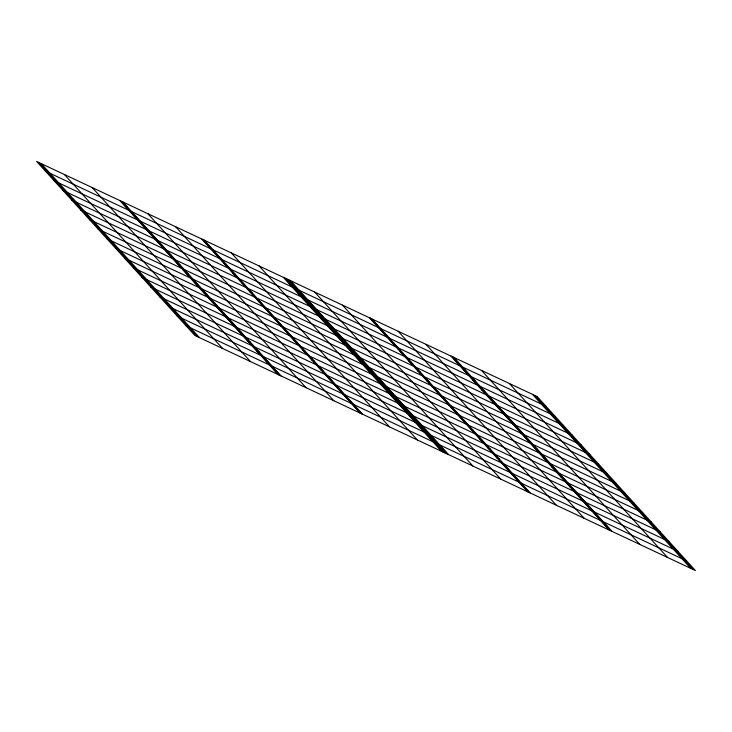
<?xml version="1.0" encoding="UTF-8"?>
<svg xmlns="http://www.w3.org/2000/svg" width="732" height="732" viewBox="0 0 732 732"><rect width="100%" height="100%" fill="white"/><g stroke="black" fill="none" stroke-linecap="round" stroke-linejoin="round"><path stroke-width="1.1" d="M124.806 205.646L127.13 206.735M206.305 243.921L208.62 245.01M373.933 322.656L376.248 323.745M455.423 360.931L457.738 362.02M45.393 171.114L545.953 406.214M133.599 215.318L135.914 216.407M215.098 253.592L217.413 254.681M382.717 332.319L385.041 333.408M464.216 370.593L466.531 371.682M54.186 180.786L554.737 415.886M142.392 224.98L144.707 226.069M223.882 263.255L226.206 264.344M391.51 341.99L393.825 343.079M473.009 380.265L475.324 381.354M62.97 190.448L563.53 425.548M151.185 234.652L153.5 235.741M232.675 272.926L234.99 274.015M400.303 351.653L402.618 352.742M481.793 389.927L484.117 391.016M71.763 200.12L572.323 435.22M159.969 244.314L162.294 245.403M241.468 282.589L243.783 283.677M409.097 361.324L411.411 362.404M490.586 399.599L492.911 400.688M80.557 209.782L581.117 444.882M168.763 253.986L171.078 255.075M250.262 292.26L252.577 293.349M417.88 370.987L420.205 372.076M499.38 409.261L501.695 410.35M89.35 219.454L589.91 454.545M177.556 263.648L179.871 264.737M259.055 301.923L261.37 303.011M426.674 380.649L428.998 381.738M508.173 418.933L510.488 420.022M98.143 229.116L598.694 464.216M186.349 273.32L188.664 274.399M267.839 311.594L270.163 312.683M435.467 390.321L437.782 391.41M516.966 428.595L519.281 429.684M106.927 238.788L607.487 473.878M195.142 282.982L197.457 284.071M276.632 321.257L278.947 322.345M444.26 399.983L446.575 401.072M525.75 438.267L528.074 439.356M115.72 248.45L616.28 483.55M203.926 292.644L206.25 293.733M285.425 330.928L287.74 332.017M453.053 409.655L455.368 410.743M534.543 447.929L536.858 449.018M124.513 258.122L625.073 493.212M212.719 302.316L215.034 303.405M294.218 340.59L296.533 341.679M461.837 419.317L464.161 420.406M543.336 457.601L545.651 458.68M133.306 267.784L633.857 502.884M221.512 311.978L223.827 313.067M303.002 350.262L305.326 351.351M470.63 428.989L472.945 430.077M552.129 467.263L554.444 468.352M142.09 277.455L642.65 512.546M230.305 321.65L232.62 322.739M311.795 359.924L314.12 361.013M479.423 438.651L481.738 439.74M560.922 476.925L563.237 478.014M150.883 287.118L651.443 522.218M239.09 331.312L241.414 332.401M320.589 369.596L322.904 370.676M488.217 448.323L490.532 449.411M569.706 486.597L572.031 487.686M159.677 296.78L660.237 531.88M247.883 340.984L250.207 342.073M329.382 379.258L331.697 380.347M497.01 457.985L499.325 459.074M578.5 496.259L580.815 497.348M168.47 306.452L669.03 541.552M256.676 350.646L258.991 351.735M338.175 388.921L340.49 390.01M505.794 467.657L508.118 468.745M587.293 505.931L589.608 507.02M177.263 316.114L677.814 551.214M265.469 360.318L267.784 361.407M346.959 398.592L349.283 399.681M514.587 477.319L516.902 478.408M596.086 515.593L598.401 516.682M186.047 325.786L686.607 560.886M274.262 369.98L276.577 371.069M355.752 408.255L358.067 409.344M523.38 486.99L525.695 488.079M604.87 525.265L607.194 526.354M534.845 395.463L693.085 569.459M532.521 394.374L690.761 568.371M509.353 383.486L667.593 557.491M481.537 370.429L639.786 544.425M453.73 357.362L611.97 531.368M453.346 357.189L611.586 531.185M451.8 356.457L610.04 530.462M451.031 356.1L609.271 530.096M425.923 344.305L584.163 518.302M398.117 331.239L556.357 505.245M371.847 318.905L530.096 492.911M371.078 318.548L529.318 492.544M370.31 318.182L528.55 492.188M369.532 317.816L527.772 491.822M342.494 305.125L500.743 479.121M314.687 292.059L472.927 466.064M290.357 280.63L448.597 454.636M289.195 280.091L447.435 454.087M288.042 279.542L446.282 453.547M286.88 279.002L445.12 452.998M285.718 278.453L443.958 452.458M284.565 277.913L442.805 451.909M283.403 277.364L441.643 451.37M259.073 265.936L417.313 439.941M231.257 252.879L389.506 426.875M204.228 240.178L362.468 414.184M203.45 239.812L361.69 413.818M202.682 239.456L360.922 413.452M201.904 239.09L360.153 413.095M175.643 226.755L333.883 400.761M147.837 213.698L306.077 387.695M122.729 201.904L280.969 375.9M121.96 201.538L280.2 375.543M120.414 200.815L278.654 374.811M120.03 200.632L278.27 374.638M92.214 187.575L250.463 361.571M64.407 174.509L222.647 348.514M41.239 163.629L199.479 337.626M38.915 162.541L197.155 336.537M537.16 396.552L36.6 161.452L194.84 335.448L695.4 570.548L537.16 396.552"/></g></svg>
